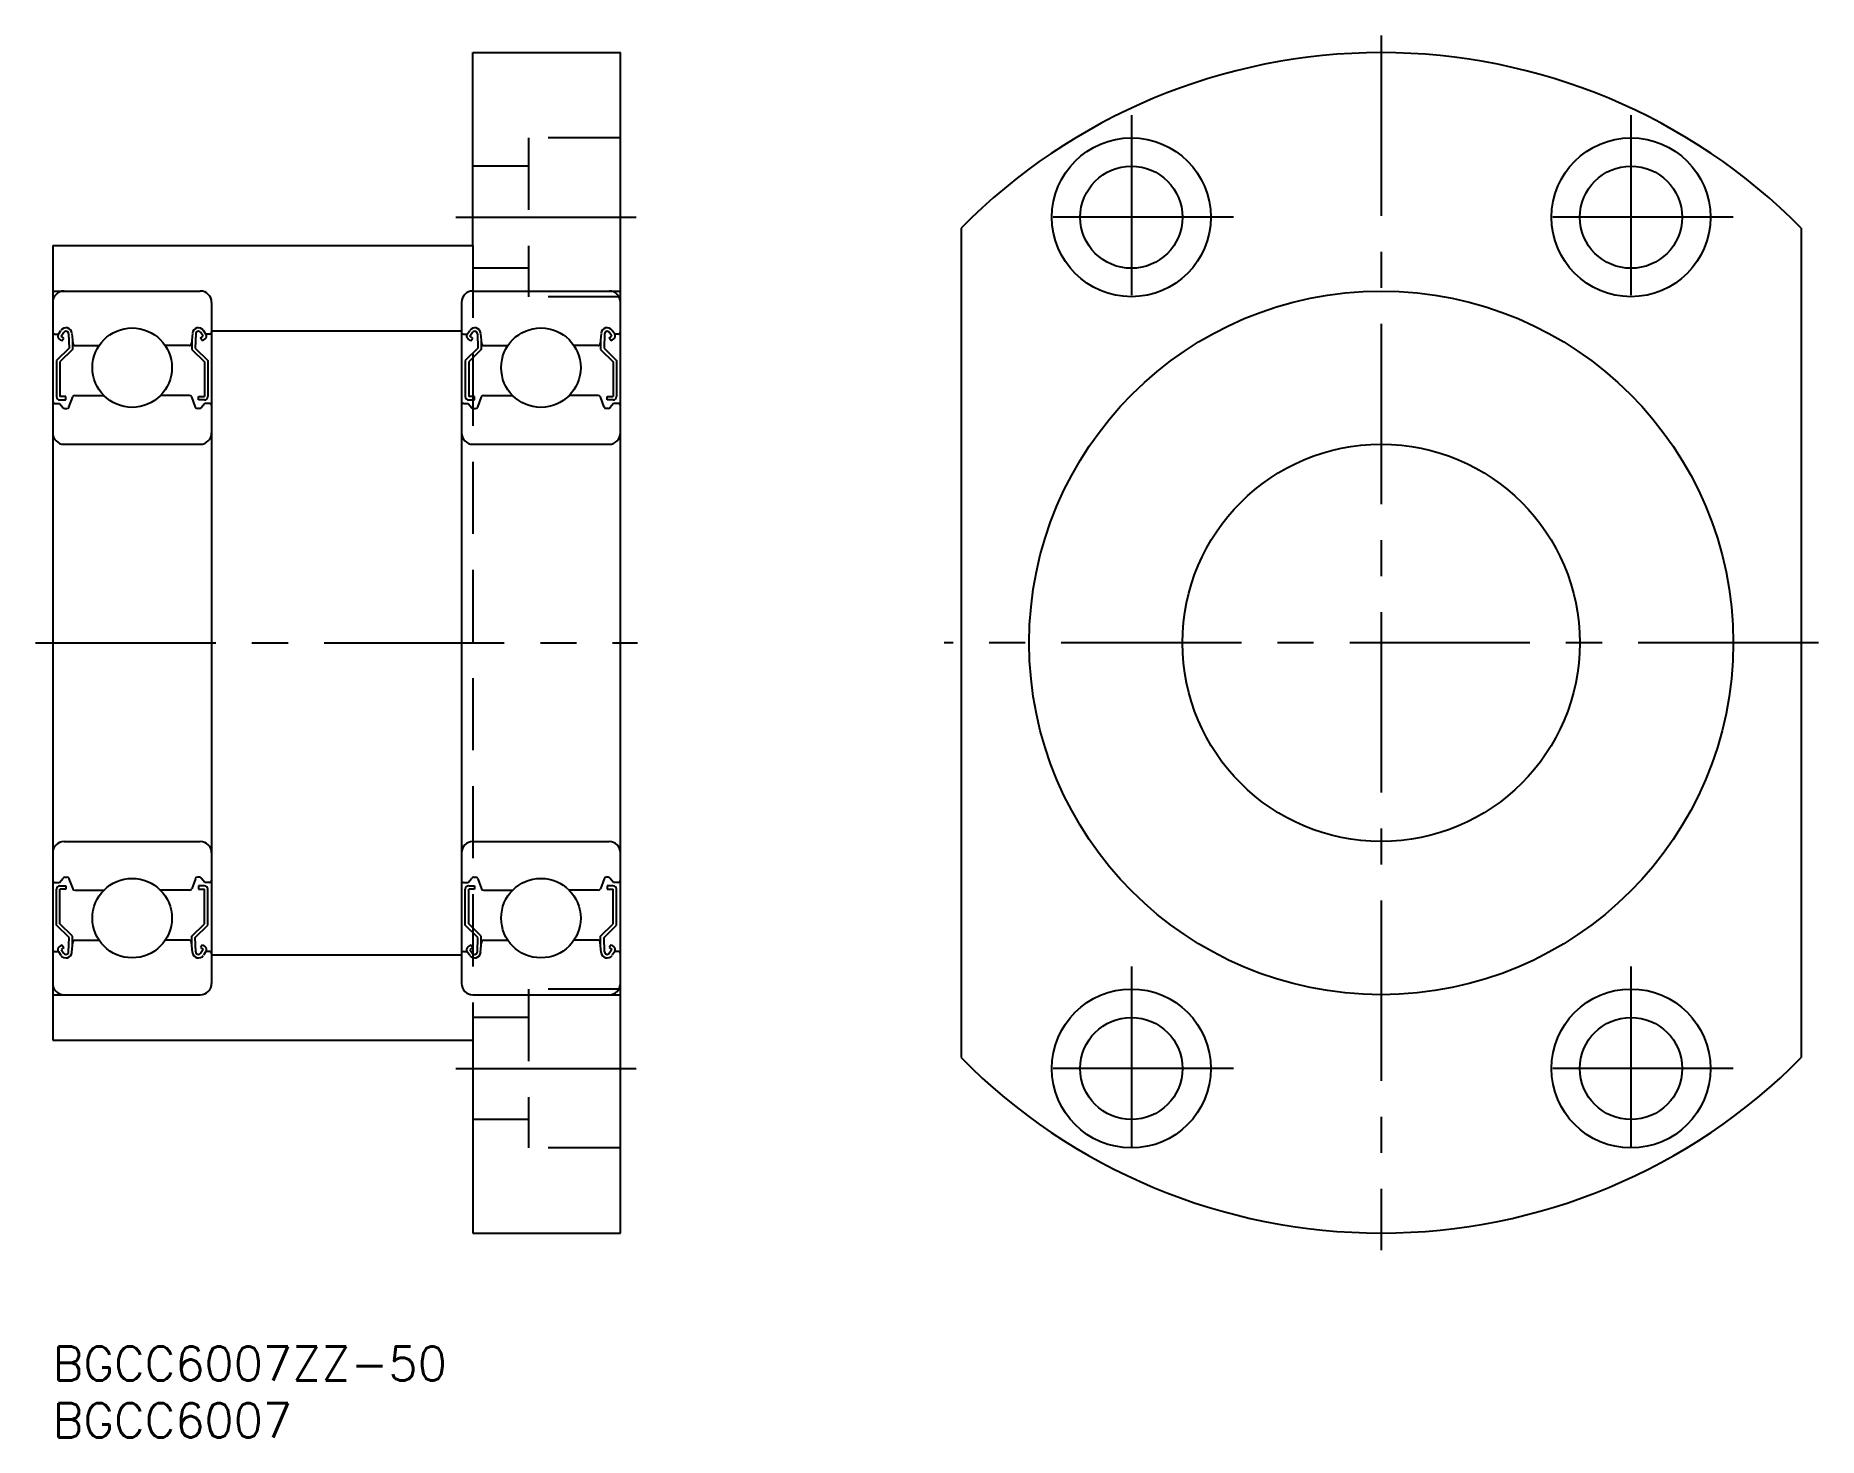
# Model space of a CAD drawing. Extents: x -2 to 156, y -8 to 115.
import ezdxf

# ---------------------------------------------------------------- set-up
doc = ezdxf.new("R2010")
doc.units = 0
doc.header["$LTSCALE"] = 0.5
doc.linetypes.add('CENTER', pattern=[50.8, 31.75, -6.35, 6.35, -6.35])
doc.linetypes.add('DASHED', pattern=[19.05, 12.7, -6.35])
for name, color, linetype in [('MSM_CENTER', 1, 'CENTER'), ('MSM_CONTINUOUS', 7, 'CONTINUOUS'), ('MSM_DASHED', 4, 'DASHED'), ('MSM_PART_NUMBER', 7, 'CONTINUOUS')]:
    doc.layers.add(name, color=color, linetype=linetype)
doc.styles.get("Standard").update_dxf_attribs({"font": 'txt.shx', "height": 3, "bigfont": 'bigfont.shx'})

msp = doc.modelspace()

# ---------------------------------------------------------------- linework, layer by layer
at = {"layer": 'MSM_CENTER'}
for p, q in [((117, 115.5), (117, 8.5)), ((95, 108.5), (95, 90.5)), ((139, 108.5), (139, 90.5)), ((35.5, 99.5), (51.5, 99.5)), ((104, 99.5), (86, 99.5)), ((148, 99.5), (130, 99.5)), ((-1.5, 62), (51.5, 62)), ((155.5, 62), (78.5, 62)), ((95, 33.5), (95, 15.5)), ((139, 33.5), (139, 15.5)), ((35.5, 24.5), (51.5, 24.5)), ((104, 24.5), (86, 24.5)), ((148, 24.5), (130, 24.5))]:
    msp.add_line(p, q, dxfattribs=at)
at = {"layer": 'MSM_CONTINUOUS'}
for p, q in [((37, 97), (37, 114)), ((37, 114), (50, 114)), ((50, 10), (50, 114)), ((80, 98.54), (80, 25.46)), ((154, 98.54), (154, 25.46)), ((0, 97), (37, 97)), ((0, 97), (0, 27)), ((0, 93), (13, 93)), ((37, 93), (50, 93)), ((14, 92), (14, 32)), ((36, 92), (36, 32)), ((0.5, 89.2), (0.73, 89.53)), ((13.5, 89.2), (13.27, 89.53)), ((14, 89.5), (36, 89.5)), ((36.5, 89.2), (36.73, 89.53)), ((49.5, 89.2), (49.27, 89.53)), ((0.2, 89.2), (0.5, 89.2)), ((1.44, 87.97), (0.34, 86.87)), ((0.82, 88.61), (0.57, 88.78)), ((0.75, 89.03), (0.98, 89.36)), ((0.99, 88.85), (0.75, 89.03)), ((0.82, 88.61), (0.99, 88.85)), ((1.4, 89.23), (1.44, 87.97)), ((1.69, 89.27), (1.77, 88.38)), ((1.74, 88.72), (1.74, 87.85)), ((1.97, 88.2), (4.09, 88.2)), ((12.03, 88.2), (9.91, 88.2)), ((12.31, 89.27), (12.23, 88.38)), ((12.26, 88.72), (12.26, 87.85)), ((12.6, 89.23), (12.56, 87.97)), ((12.56, 87.97), (13.66, 86.87)), ((13.01, 88.85), (13.25, 89.03)), ((13.18, 88.61), (13.01, 88.85)), ((13.25, 89.03), (13.02, 89.36)), ((13.18, 88.61), (13.43, 88.78)), ((13.8, 89.2), (13.5, 89.2)), ((36.2, 89.2), (36.5, 89.2)), ((37.44, 87.97), (36.34, 86.87)), ((36.82, 88.61), (36.57, 88.78)), ((36.75, 89.03), (36.98, 89.36)), ((36.99, 88.85), (36.75, 89.03)), ((36.82, 88.61), (36.99, 88.85)), ((37.4, 89.23), (37.44, 87.97)), ((37.69, 89.27), (37.77, 88.38)), ((37.74, 88.72), (37.74, 87.85)), ((37.97, 88.2), (40.09, 88.2)), ((48.03, 88.2), (45.91, 88.2)), ((48.31, 89.27), (48.23, 88.38)), ((48.26, 88.72), (48.26, 87.85)), ((48.6, 89.23), (48.56, 87.97)), ((48.56, 87.97), (49.66, 86.87)), ((49.01, 88.85), (49.25, 89.03)), ((49.18, 88.61), (49.01, 88.85)), ((49.25, 89.03), (49.02, 89.36)), ((49.18, 88.61), (49.43, 88.78)), ((49.8, 89.2), (49.5, 89.2)), ((0.34, 86.87), (0.34, 83.7)), ((1.74, 87.85), (0.64, 86.75)), ((0.64, 86.75), (0.64, 83.7)), ((12.26, 87.85), (13.36, 86.75)), ((13.36, 86.75), (13.36, 83.7)), ((13.66, 86.87), (13.66, 83.7)), ((36.34, 86.87), (36.34, 83.7)), ((37.74, 87.85), (36.64, 86.75)), ((36.64, 86.75), (36.64, 83.7)), ((48.26, 87.85), (49.36, 86.75)), ((49.36, 86.75), (49.36, 83.7)), ((49.66, 86.87), (49.66, 83.7)), ((1.16, 83.7), (0.64, 83.7)), ((0.64, 83.4), (1.16, 83.4)), ((1.16, 83.4), (1.16, 83.7)), ((1.43, 82.78), (1.76, 83.67)), ((1.95, 83.8), (4.5, 83.8)), ((12.05, 83.8), (9.5, 83.8)), ((12.57, 82.78), (12.24, 83.67)), ((12.84, 83.4), (12.84, 83.7)), ((12.84, 83.7), (13.36, 83.7)), ((13.36, 83.4), (12.84, 83.4)), ((37.16, 83.7), (36.64, 83.7)), ((36.64, 83.4), (37.16, 83.4)), ((37.16, 83.4), (37.16, 83.7)), ((37.43, 82.78), (37.76, 83.67)), ((37.95, 83.8), (40.5, 83.8)), ((48.05, 83.8), (45.5, 83.8)), ((48.57, 82.78), (48.24, 83.67)), ((48.84, 83.4), (48.84, 83.7)), ((48.84, 83.7), (49.36, 83.7)), ((49.36, 83.4), (48.84, 83.4)), ((0.2, 83.1), (0.6, 83.1)), ((0.6, 83.1), (0.92, 82.72)), ((1.07, 82.65), (1.25, 82.65)), ((12.93, 82.65), (12.75, 82.65)), ((13.4, 83.1), (13.08, 82.72)), ((13.8, 83.1), (13.4, 83.1)), ((36.2, 83.1), (36.6, 83.1)), ((36.6, 83.1), (36.92, 82.72)), ((37.07, 82.65), (37.25, 82.65)), ((48.93, 82.65), (48.75, 82.65)), ((49.4, 83.1), (49.08, 82.72)), ((49.8, 83.1), (49.4, 83.1)), ((1, 79.5), (13, 79.5)), ((37, 79.5), (49, 79.5)), ((1, 44.5), (13, 44.5)), ((37, 44.5), (49, 44.5)), ((0.2, 40.9), (0.6, 40.9)), ((0.6, 40.9), (0.92, 41.28)), ((1.07, 41.35), (1.25, 41.35)), ((1.43, 41.22), (1.76, 40.33)), ((12.57, 41.22), (12.24, 40.33)), ((12.93, 41.35), (12.75, 41.35)), ((13.4, 40.9), (13.08, 41.28)), ((13.8, 40.9), (13.4, 40.9)), ((36.2, 40.9), (36.6, 40.9)), ((36.6, 40.9), (36.92, 41.28)), ((37.07, 41.35), (37.25, 41.35)), ((37.43, 41.22), (37.76, 40.33)), ((48.57, 41.22), (48.24, 40.33)), ((48.93, 41.35), (48.75, 41.35)), ((49.4, 40.9), (49.08, 41.28)), ((49.8, 40.9), (49.4, 40.9)), ((0.34, 37.13), (0.34, 40.3)), ((0.64, 40.6), (1.16, 40.6)), ((0.64, 37.25), (0.64, 40.3)), ((1.16, 40.3), (0.64, 40.3)), ((1.16, 40.6), (1.16, 40.3)), ((1.95, 40.2), (4.5, 40.2)), ((12.05, 40.2), (9.5, 40.2)), ((12.84, 40.6), (12.84, 40.3)), ((13.36, 40.6), (12.84, 40.6)), ((12.84, 40.3), (13.36, 40.3)), ((13.36, 37.25), (13.36, 40.3)), ((13.66, 37.13), (13.66, 40.3)), ((36.34, 37.13), (36.34, 40.3)), ((36.64, 40.6), (37.16, 40.6)), ((36.64, 37.25), (36.64, 40.3)), ((37.16, 40.3), (36.64, 40.3)), ((37.16, 40.6), (37.16, 40.3)), ((37.95, 40.2), (40.5, 40.2)), ((48.05, 40.2), (45.5, 40.2)), ((49.36, 40.6), (48.84, 40.6)), ((48.84, 40.6), (48.84, 40.3)), ((48.84, 40.3), (49.36, 40.3)), ((49.36, 37.25), (49.36, 40.3)), ((49.66, 37.13), (49.66, 40.3)), ((1.44, 36.03), (0.34, 37.13)), ((1.74, 36.15), (0.64, 37.25)), ((1.74, 35.28), (1.74, 36.15)), ((12.26, 36.15), (13.36, 37.25)), ((12.26, 35.28), (12.26, 36.15)), ((12.56, 36.03), (13.66, 37.13)), ((37.44, 36.03), (36.34, 37.13)), ((37.74, 36.15), (36.64, 37.25)), ((37.74, 35.28), (37.74, 36.15)), ((48.26, 36.15), (49.36, 37.25)), ((48.26, 35.28), (48.26, 36.15)), ((48.56, 36.03), (49.66, 37.13)), ((0.2, 34.8), (0.5, 34.8)), ((0.5, 34.8), (0.73, 34.47)), ((0.82, 35.39), (0.57, 35.22)), ((0.99, 35.15), (0.75, 34.97)), ((0.75, 34.97), (0.98, 34.64)), ((0.82, 35.39), (0.99, 35.15)), ((1.4, 34.77), (1.44, 36.03)), ((1.69, 34.73), (1.77, 35.62)), ((1.97, 35.8), (4.09, 35.8)), ((12.03, 35.8), (9.91, 35.8)), ((12.31, 34.73), (12.23, 35.62)), ((12.6, 34.77), (12.56, 36.03)), ((13.18, 35.39), (13.01, 35.15)), ((13.01, 35.15), (13.25, 34.97)), ((13.25, 34.97), (13.02, 34.64)), ((13.18, 35.39), (13.43, 35.22)), ((13.5, 34.8), (13.27, 34.47)), ((13.8, 34.8), (13.5, 34.8)), ((36.2, 34.8), (36.5, 34.8)), ((36.5, 34.8), (36.73, 34.47)), ((36.82, 35.39), (36.57, 35.22)), ((36.99, 35.15), (36.75, 34.97)), ((36.75, 34.97), (36.98, 34.64)), ((36.82, 35.39), (36.99, 35.15)), ((37.4, 34.77), (37.44, 36.03)), ((37.69, 34.73), (37.77, 35.62)), ((37.97, 35.8), (40.09, 35.8)), ((48.03, 35.8), (45.91, 35.8)), ((48.31, 34.73), (48.23, 35.62)), ((48.6, 34.77), (48.56, 36.03)), ((49.18, 35.39), (49.01, 35.15)), ((49.01, 35.15), (49.25, 34.97)), ((49.25, 34.97), (49.02, 34.64)), ((49.18, 35.39), (49.43, 35.22)), ((49.5, 34.8), (49.27, 34.47)), ((49.8, 34.8), (49.5, 34.8)), ((14, 34.5), (36, 34.5)), ((0, 31), (13, 31)), ((37, 31), (50, 31)), ((0, 27), (37, 27)), ((37, 27), (37, 10)), ((37, 10), (50, 10))]:
    msp.add_line(p, q, dxfattribs=at)
for centre, radius in [((95, 99.5), 7), ((139, 99.5), 7), ((95, 99.5), 4.5), ((139, 99.5), 4.5), ((117, 62), 31), ((7, 86.25), 3.5), ((43, 86.25), 3.5), ((117, 62), 17.5), ((7, 37.75), 3.5), ((43, 37.75), 3.5), ((95, 24.5), 7), ((139, 24.5), 7), ((95, 24.5), 4.5), ((139, 24.5), 4.5)]:
    msp.add_circle(centre, radius, dxfattribs=at)
for centre, radius, start, end in [((117, 62), 52, 44.6398, 135.3602), ((1, 92), 1, 90, 180), ((13, 92), 1, 0, 90), ((37, 92), 1, 90, 180), ((49, 92), 1, 0, 90), ((1.17, 89.23), 0.53, 5.0651, 144.9356), ((12.83, 89.23), 0.53, 35.0644, 174.9349), ((37.17, 89.23), 0.53, 5.0651, 144.9356), ((48.83, 89.23), 0.53, 35.0644, 174.9349), ((0.2, 89.4), 0.2, 180, 270), ((0.75, 89.03), 0.3, 144.9356, 235.0377), ((1.17, 89.22), 0.23, 2.1311, 144.9356), ((1.97, 88.4), 0.2, 185.0651, 270), ((12.03, 88.4), 0.2, 270, 354.9349), ((12.83, 89.22), 0.23, 35.0644, 177.8689), ((13.25, 89.03), 0.3, 304.9623, 35.0644), ((13.8, 89.4), 0.2, 270, 0), ((36.2, 89.4), 0.2, 180, 270), ((36.75, 89.03), 0.3, 144.9356, 235.0377), ((37.17, 89.22), 0.23, 2.1311, 144.9356), ((37.97, 88.4), 0.2, 185.0651, 270), ((48.03, 88.4), 0.2, 270, 354.9349), ((48.83, 89.22), 0.23, 35.0644, 177.8689), ((49.25, 89.03), 0.3, 304.9623, 35.0644), ((49.8, 89.4), 0.2, 270, 0), ((0.64, 83.7), 0.3, 180, 270), ((1.95, 83.6), 0.2, 90, 159.9703), ((12.05, 83.6), 0.2, 20.0297, 90), ((13.36, 83.7), 0.3, 270, 0), ((36.64, 83.7), 0.3, 180, 270), ((37.95, 83.6), 0.2, 90, 159.9703), ((48.05, 83.6), 0.2, 20.0297, 90), ((49.36, 83.7), 0.3, 270, 0), ((0.2, 82.9), 0.2, 90, 180), ((1.07, 82.85), 0.2, 219.9991, 270), ((1.25, 82.85), 0.2, 270, 339.9703), ((12.75, 82.85), 0.2, 200.0297, 270), ((12.93, 82.85), 0.2, 270, 320.0009), ((13.8, 82.9), 0.2, 0, 90), ((36.2, 82.9), 0.2, 90, 180), ((37.07, 82.85), 0.2, 219.9991, 270), ((37.25, 82.85), 0.2, 270, 339.9703), ((48.75, 82.85), 0.2, 200.0297, 270), ((48.93, 82.85), 0.2, 270, 320.0009), ((49.8, 82.9), 0.2, 0, 90), ((1, 80.5), 1, 180, 270), ((13, 80.5), 1, 270, 0), ((37, 80.5), 1, 180, 270), ((49, 80.5), 1, 270, 0), ((1, 43.5), 1, 90, 180), ((13, 43.5), 1, 0, 90), ((37, 43.5), 1, 90, 180), ((49, 43.5), 1, 0, 90), ((0.2, 41.1), 0.2, 180, 270), ((1.07, 41.15), 0.2, 90, 140.0009), ((1.25, 41.15), 0.2, 20.0297, 90), ((12.75, 41.15), 0.2, 90, 159.9703), ((12.93, 41.15), 0.2, 39.9991, 90), ((13.8, 41.1), 0.2, 270, 0), ((36.2, 41.1), 0.2, 180, 270), ((37.07, 41.15), 0.2, 90, 140.0009), ((37.25, 41.15), 0.2, 20.0297, 90), ((48.75, 41.15), 0.2, 90, 159.9703), ((48.93, 41.15), 0.2, 39.9991, 90), ((49.8, 41.1), 0.2, 270, 0), ((0.64, 40.3), 0.3, 90, 180), ((1.95, 40.4), 0.2, 200.0297, 270), ((12.05, 40.4), 0.2, 270, 339.9703), ((13.36, 40.3), 0.3, 0, 90), ((36.64, 40.3), 0.3, 90, 180), ((37.95, 40.4), 0.2, 200.0297, 270), ((48.05, 40.4), 0.2, 270, 339.9703), ((49.36, 40.3), 0.3, 0, 90), ((0.2, 34.6), 0.2, 90, 180), ((0.75, 34.97), 0.3, 124.9623, 215.0644), ((1.17, 34.77), 0.53, 215.0644, 354.9349), ((1.17, 34.78), 0.23, 215.0644, 357.8689), ((1.97, 35.6), 0.2, 90, 174.9349), ((12.03, 35.6), 0.2, 5.0651, 90), ((12.83, 34.77), 0.53, 185.0651, 324.9356), ((12.83, 34.78), 0.23, 182.1311, 324.9356), ((13.25, 34.97), 0.3, 324.9356, 55.0377), ((13.8, 34.6), 0.2, 0, 90), ((36.2, 34.6), 0.2, 90, 180), ((36.75, 34.97), 0.3, 124.9623, 215.0644), ((37.17, 34.77), 0.53, 215.0644, 354.9349), ((37.17, 34.78), 0.23, 215.0644, 357.8689), ((37.97, 35.6), 0.2, 90, 174.9349), ((48.03, 35.6), 0.2, 5.0651, 90), ((48.83, 34.77), 0.53, 185.0651, 324.9356), ((48.83, 34.78), 0.23, 182.1311, 324.9356), ((49.25, 34.97), 0.3, 324.9356, 55.0377), ((49.8, 34.6), 0.2, 0, 90), ((1, 32), 1, 180, 270), ((13, 32), 1, 270, 0), ((37, 32), 1, 180, 270), ((49, 32), 1, 270, 0), ((117, 62), 52, 224.6398, 315.3602)]:
    msp.add_arc(centre, radius, start, end, dxfattribs=at)
at = {"layer": 'MSM_DASHED'}
for p, q in [((50, 106.5), (41.9, 106.5)), ((41.9, 106.5), (41.9, 92.5)), ((41.9, 104), (37, 104)), ((37, 97), (37, 27)), ((41.9, 95), (37, 95)), ((50, 92.5), (41.9, 92.5)), ((50, 31.5), (41.9, 31.5)), ((41.9, 31.5), (41.9, 17.5)), ((41.9, 29), (37, 29)), ((41.9, 20), (37, 20)), ((50, 17.5), (41.9, 17.5))]:
    msp.add_line(p, q, dxfattribs=at)

# ---------------------------------------------------------------- texts
at = {"layer": 'MSM_PART_NUMBER'}
for s, p in [('BGCC6007ZZ-50', (0, -3)), ('BGCC6007', (0, -8))]:
    msp.add_text(s, height=3, dxfattribs=at).set_placement(p)

doc.saveas('drawing.dxf')
